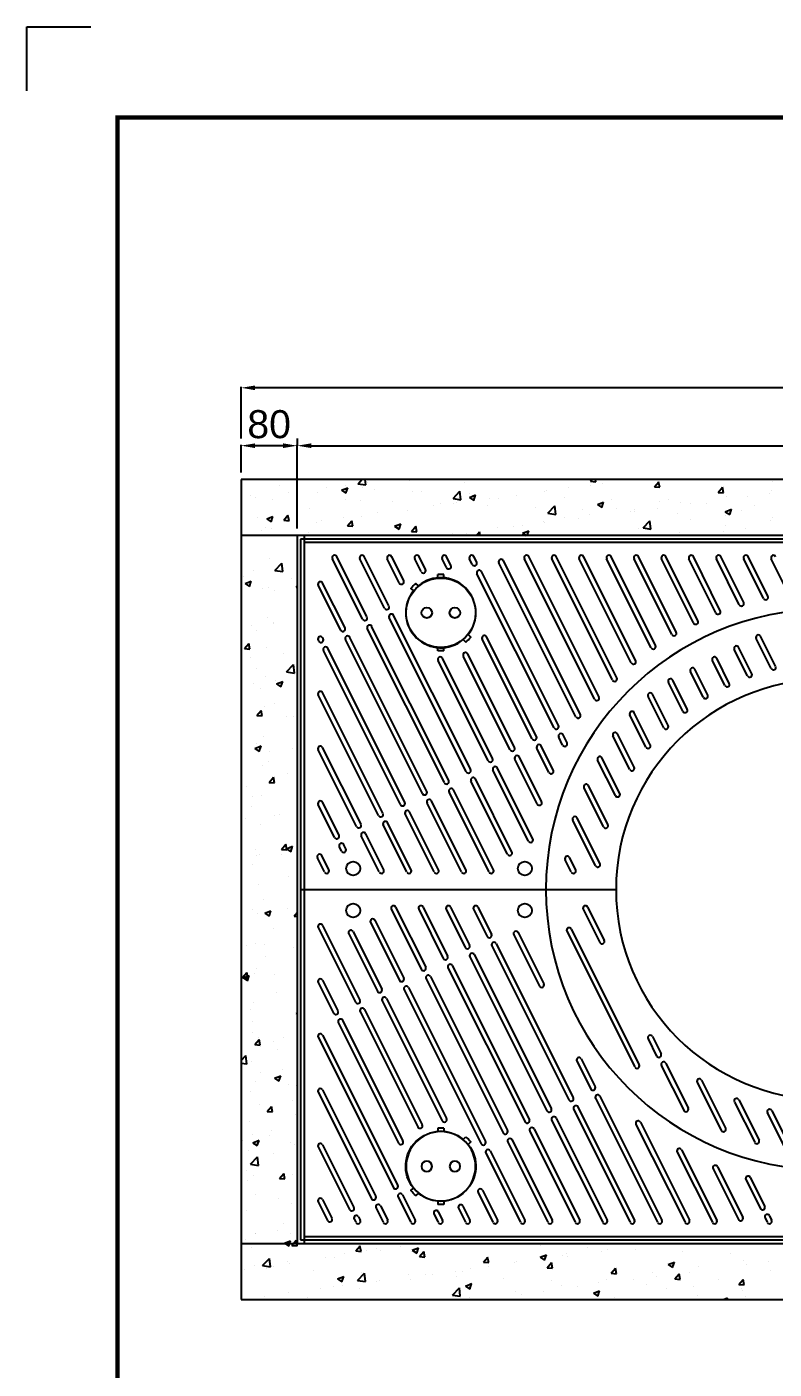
# Model space of a CAD drawing. Header units: millimetres. Extents: x 12459 to 17892, y -30913 to -27071.
# Drawn here: x 12459 to 13525, y -28987 to -27071 of the extents above; entities that cross this region are included whole.
import ezdxf

# ---------------------------------------------------------------- set-up
doc = ezdxf.new("R2010")
doc.units = ezdxf.units.MM
for name, color, linetype in [('LAYOUT', 7, 'Continuous'), ('받침틀', 251, 'Continuous'), ('압연강', 40, 'Continuous')]:
    doc.layers.add(name, color=color, linetype=linetype)
doc.styles.get("Standard").update_dxf_attribs({"font": 'arial.ttf'})
doc.dimstyles.new('ISO-25', dxfattribs={"dimtxt": 40, "dimasz": 20, "dimexe": 1.25, "dimexo": 10, "dimgap": 10, "dimtad": 1, "dimdec": 0, "dimtxsty": 'Standard', "dimcen": 2.5, "dimclrd": 3, "dimclre": 3, "dimclrt": 3, "dimadec": 0, "dimazin": 0, "dimtfac": 1, "dimtdec": 0, "dimtmove": 0, "dimatfit": 3, "dimfxl": 0, "dimarcsym": 0})

# ---------------------------------------------------------------- blocks, each defined once
blk = doc.blocks.new('*D6')
at = {"color": 3, "lineweight": -2, "transparency": 16777216}
for p, q in [((4405.9, -30282.3), (4405.9, -30242.7)), ((4465.9, -30243.9), (4425.9, -30243.9)), ((4485.9, -30362.3), (4485.9, -30242.7))]:
    blk.add_line(p, q, dxfattribs=at)
at = {"color": 3, "transparency": 16777216}
for points in [[(4425.9, -30240.6), (4425.9, -30247.3), (4405.9, -30243.9)], [(4465.9, -30240.6), (4465.9, -30247.3), (4485.9, -30243.9)]]:
    blk.add_solid(points, dxfattribs=at)
at = {"layer": 'Defpoints', "color": 0, "transparency": 16777216}
for p in [(4405.9, -30243.9), (4405.9, -30292.3), (4485.9, -30372.3)]:
    blk.add_point(p, dxfattribs=at)
at = {"color": 3, "transparency": 16777216, "insert": (4445.9, -30213.5), "char_height": 40, "attachment_point": 5}
blk.add_mtext('80', dxfattribs=at)
blk = doc.blocks.new('*D7')
at = {"color": 3, "lineweight": -2, "transparency": 16777216}
for p, q in [((4485.9, -30233.9), (4485.9, -30242.7)), ((4505.9, -30243.9), (5975.9, -30243.9)), ((5995.9, -30362.3), (5995.9, -30242.7))]:
    blk.add_line(p, q, dxfattribs=at)
at = {"color": 3, "transparency": 16777216}
for points in [[(4505.9, -30240.6), (4505.9, -30247.3), (4485.9, -30243.9)], [(5975.9, -30240.6), (5975.9, -30247.3), (5995.9, -30243.9)]]:
    blk.add_solid(points, dxfattribs=at)
at = {"layer": 'Defpoints', "color": 0, "transparency": 16777216}
for p in [(4485.9, -30243.9), (5995.9, -30243.9), (5995.9, -30372.3)]:
    blk.add_point(p, dxfattribs=at)
at = {"color": 3, "transparency": 16777216, "insert": (5240.9, -30213.5), "char_height": 40, "attachment_point": 5}
blk.add_mtext('1510', dxfattribs=at)
blk = doc.blocks.new('*D3')
at = {"color": 3, "lineweight": -2, "transparency": 16777216}
for p, q in [((4405.9, -30233.9), (4405.9, -30160.1)), ((6055.9, -30161.3), (4425.9, -30161.3)), ((6075.9, -30233.9), (6075.9, -30160.1))]:
    blk.add_line(p, q, dxfattribs=at)
at = {"color": 3, "transparency": 16777216}
for points in [[(4425.9, -30158), (4425.9, -30164.7), (4405.9, -30161.3)], [(6055.9, -30158), (6055.9, -30164.7), (6075.9, -30161.3)]]:
    blk.add_solid(points, dxfattribs=at)
at = {"layer": 'Defpoints', "color": 0, "transparency": 16777216}
for p in [(4405.9, -30161.3), (4405.9, -30243.9), (6075.9, -30243.9)]:
    blk.add_point(p, dxfattribs=at)
at = {"color": 3, "transparency": 16777216, "insert": (5240.9, -30130.9), "char_height": 40, "attachment_point": 5}
blk.add_mtext('1670', dxfattribs=at)
blk = doc.blocks.new('A$C6562381F')
for p, q in [((4.5, 54.5), (-4.5, 54.5)), ((-4.5, 49.3), (-4.5, 54.5)), ((4.5, 49.3), (4.5, 54.5)), ((-4.5, -54.5), (-4.5, -49.3)), ((4.5, -54.5), (-4.5, -54.5)), ((4.5, -54.5), (4.5, -49.3))]:
    blk.add_line(p, q)
for centre, radius in [((0, 0), 49.5), ((-20, 0), 7.5), ((20, 0), 7.5)]:
    blk.add_circle(centre, radius)
blk = doc.blocks.new('AG1510')
for p, q in [((18375.3, -29500.4), (16875.3, -29500.4)), ((16875.3, -29500.4), (16875.3, -30000.4)), ((16875.3, -30000.4), (16875.3, -30500.4)), ((16875.3, -30000.4), (17325.3, -30000.4)), ((16875.3, -30500.4), (18375.3, -30500.4))]:
    blk.add_line(p, q)
for points in [[(17110.9, -29647.3, 0.045549), (17117.9, -29640.2), (17114.3, -29636.7, 0.904534), (17043.2, -29567), (17039.7, -29563.5, 0.045549), (17032.7, -29570.7), (17036.2, -29574.2, 0.904534), (17107.3, -29643.8)], [(17110.9, -30353.5, -0.045549), (17117.9, -30360.7), (17114.3, -30364.2, -0.904534), (17043.2, -30433.8), (17039.7, -30437.3, -0.045549), (17032.7, -30430.2), (17036.2, -30426.7, -0.904534), (17107.3, -30357)]]:
    blk.add_lwpolyline(points, format="xyb", close=True)
for centre in [(16950.3, -29970.4), (17195.3, -29970.4), (16950.3, -30030.4), (17195.3, -30030.4)]:
    blk.add_circle(centre, 10)
for radius, start, end in [(400, 0, 180), (300, 0, 180), (400, 180, 0), (300, 180, 0)]:
    blk.add_arc((17625.3, -30000.4), radius, start, end)
at = {"layer": '압연강'}
for p, q in [((16963.7, -29614.6), (16920.6, -29528.6)), ((16969.9, -29611.5), (16926.9, -29525.4)), ((16995, -29599), (16959.8, -29528.6)), ((17001.2, -29595.8), (16966, -29525.4)), ((17016, -29562.8), (16998.9, -29528.6)), ((17022.3, -29559.7), (17005.2, -29525.4)), ((17047.2, -29546.8), (17038, -29528.6)), ((17053.4, -29543.7), (17044.3, -29525.4)), ((17083.3, -29540.9), (17077.2, -29528.6)), ((17089.6, -29537.8), (17083.4, -29525.4)), ((17120.2, -29536.4), (17116.3, -29528.6)), ((17126.5, -29533.2), (17122.6, -29525.4)), ((17268.1, -29754), (17158.2, -29534.1)), ((17274.4, -29750.9), (17164.5, -29531)), ((17294.7, -29728.9), (17194.6, -29528.6)), ((17301, -29725.8), (17200.8, -29525.4)), ((17320.1, -29701.4), (17233.7, -29528.6)), ((17326.4, -29698.3), (17239.9, -29525.4)), ((17347, -29677), (17272.8, -29528.6)), ((17353.3, -29673.9), (17279.1, -29525.4)), ((17375.3, -29655.4), (17311.9, -29528.6)), ((17381.6, -29652.2), (17318.2, -29525.4)), ((17405, -29636.4), (17351.1, -29528.6)), ((17411.3, -29633.3), (17357.3, -29525.4)), ((17435.9, -29620), (17390.2, -29528.6)), ((17442.2, -29616.8), (17396.5, -29525.4)), ((17467.9, -29605.7), (17429.3, -29528.6)), ((17474.1, -29602.5), (17435.6, -29525.4)), ((17501.2, -29594), (17468.5, -29528.6)), ((17507.4, -29590.8), (17474.7, -29525.4)), ((17535.8, -29585), (17507.6, -29528.6)), ((17542.1, -29581.8), (17513.9, -29525.4)), ((17571.9, -29578.8), (17546.7, -29528.6)), ((17236.8, -29769.7), (17126.9, -29549.8)), ((17243.1, -29766.5), (17133.2, -29546.7)), ((16932.4, -29630.3), (16900.3, -29566.1)), ((16938.6, -29627.2), (16906.5, -29563)), ((17111.6, -29832.3), (17001.7, -29612.4)), ((17117.9, -29829.1), (17007.9, -29609.3)), ((17080.3, -29847.9), (16970.4, -29628)), ((17086.6, -29844.8), (16976.6, -29624.9)), ((16901.1, -29645.9), (16900.3, -29644.4)), ((16907.3, -29642.8), (16906.5, -29641.3)), ((17049, -29863.6), (16939.1, -29643.7)), ((17055.3, -29860.4), (16945.3, -29640.6)), ((17205.5, -29785.3), (17134.4, -29643)), ((17211.8, -29782.2), (17140.6, -29639.8)), ((17546.7, -29685.1), (17525.3, -29642.2)), ((17553, -29681.9), (17531.6, -29639.1)), ((17017.7, -29879.2), (16907.8, -29659.4)), ((17024, -29876.1), (16914, -29656.2)), ((17142.9, -29816.6), (17071.4, -29673.5)), ((17149.2, -29813.5), (17077.6, -29670.4)), ((17174.2, -29801), (17107.3, -29667.2)), ((17180.5, -29797.8), (17113.6, -29664)), ((17480.6, -29709.4), (17462.7, -29673.5)), ((17486.9, -29706.3), (17468.9, -29670.4)), ((17512.8, -29695.5), (17494, -29657.9)), ((17519.1, -29692.4), (17500.2, -29654.7)), ((17449.8, -29726.1), (17431.4, -29689.2)), ((17456.1, -29722.9), (17437.6, -29686)), ((17420.7, -29746.1), (17400.1, -29704.8)), ((17427, -29743), (17406.3, -29701.7)), ((16986.4, -29894.9), (16900.3, -29722.6)), ((16992.7, -29891.7), (16906.5, -29719.5)), ((17393.4, -29769.7), (17371, -29724.9)), ((17399.6, -29766.5), (17377.2, -29721.7)), ((17374.2, -29794), (17351.3, -29748.1)), ((17368, -29797.2), (17345, -29751.3)), ((17249.1, -29794.3), (17243.5, -29783.1)), ((17255.4, -29791.1), (17249.8, -29779.9)), ((17344.8, -29829.1), (17320.9, -29781.3)), ((17351.1, -29826), (17327.2, -29778.2)), ((16955.1, -29910.5), (16900.3, -29800.9)), ((16961.4, -29907.4), (16906.5, -29797.8)), ((17229.6, -29833.4), (17212.2, -29798.7)), ((17235.8, -29830.3), (17218.5, -29795.6)), ((17206.5, -29928.1), (17155.9, -29826.9)), ((17212.9, -29878.3), (17180.9, -29814.4)), ((17219.2, -29875.2), (17187.2, -29811.3)), ((17324.4, -29866.4), (17299, -29815.7)), ((17330.6, -29863.3), (17305.2, -29812.5)), ((17170.5, -29950), (17118.3, -29845.7)), ((17176.7, -29946.9), (17124.6, -29842.6)), ((17200.2, -29931.2), (17149.6, -29830)), ((17144.1, -29975.4), (17087, -29861.3)), ((17150.3, -29972.3), (17093.3, -29858.2)), ((17307.5, -29911), (17279.6, -29855.1)), ((17313.8, -29907.8), (17285.8, -29852)), ((16923.8, -29926.2), (16900.3, -29879.2)), ((16930, -29923.1), (16906.5, -29876)), ((17104.9, -29975.4), (17055.7, -29877)), ((17111.2, -29972.3), (17062, -29873.9)), ((17065.8, -29975.4), (17024.4, -29892.6)), ((17072.1, -29972.3), (17030.7, -29889.5)), ((17296.1, -29966.5), (17263.6, -29901.4)), ((17302.4, -29963.4), (17269.8, -29898.3)), ((16993.8, -29972.3), (16968.1, -29920.8)), ((17026.7, -29975.4), (16993.1, -29908.3)), ((17032.9, -29972.3), (16999.4, -29905.2)), ((16933.5, -29945.6), (16930.5, -29939.6)), ((16939.7, -29942.4), (16936.8, -29936.5)), ((16987.5, -29975.4), (16961.8, -29923.9)), ((16909.3, -29975.4), (16899.2, -29955.3)), ((16915.5, -29972.3), (16905.5, -29952.1)), ((17261.5, -29975.4), (17252.7, -29957.9)), ((17267.7, -29972.3), (17259, -29954.8)), ((17004.6, -30028.6), (17047.5, -30114.4)), ((17010.8, -30025.4), (17053.7, -30111.2)), ((17043.7, -30028.6), (17078.8, -30098.7)), ((17050, -30025.4), (17085, -30095.6)), ((17082.8, -30028.6), (17110.1, -30083)), ((17089.1, -30025.4), (17116.3, -30079.9)), ((17122, -30028.6), (17141.4, -30067.4)), ((17128.2, -30025.4), (17147.6, -30064.3)), ((17278.5, -30028.6), (17302.2, -30076)), ((17284.7, -30025.4), (17308.5, -30072.9)), ((16900.3, -30054.8), (16953.5, -30161.3)), ((16906.5, -30051.7), (16959.8, -30158.2)), ((16974.9, -30047.6), (17016.1, -30130)), ((16981.2, -30044.4), (17022.4, -30126.9)), ((17261.3, -30056.8), (17358.2, -30250.6)), ((16943.8, -30063.6), (16984.8, -30145.7)), ((16950.1, -30060.4), (16991.1, -30142.5)), ((17179.4, -30065.2), (17215.9, -30138.2)), ((17185.6, -30062), (17222.2, -30135.1)), ((17255, -30059.9), (17351.9, -30253.7)), ((17123, -30093.3), (17233, -30313.2)), ((17148.1, -30080.8), (17258, -30300.7)), ((17154.3, -30077.7), (17264.3, -30297.6)), ((17085.5, -30112.1), (17195.4, -30332)), ((17091.7, -30109), (17201.7, -30328.9)), ((17116.8, -30096.5), (17226.7, -30316.3)), ((16900.3, -30133.1), (16922.2, -30177)), ((16906.5, -30129.9), (16928.5, -30173.8)), ((17054.2, -30127.8), (17164.1, -30347.6)), ((17060.4, -30124.6), (17170.4, -30344.5)), ((17022.9, -30143.4), (17132.8, -30363.3)), ((17029.1, -30140.3), (17139.1, -30360.2)), ((16966.5, -30171.6), (17048.8, -30336.2)), ((16991.6, -30159.1), (17077.2, -30330.5)), ((16997.8, -30155.9), (17083.5, -30327.3)), ((16928.9, -30190.4), (17015, -30362.5)), ((16935.2, -30187.2), (17021.2, -30359.3)), ((16960.2, -30174.7), (17042.5, -30339.3)), ((16906.5, -30208.2), (17013.8, -30422.8)), ((16900.3, -30211.3), (17007.6, -30425.9)), ((17371, -30213.6), (17383.2, -30238.1)), ((17377.2, -30210.4), (17389.5, -30234.9)), ((17269.4, -30245.2), (17289.3, -30285)), ((17275.7, -30242.1), (17295.6, -30281.9)), ((17396.2, -30248.4), (17428.2, -30312.4)), ((17389.9, -30251.5), (17422, -30315.5)), ((16906.5, -30286.5), (16982.5, -30438.4)), ((17441.1, -30275.5), (17475.4, -30344.2)), ((17447.4, -30272.4), (17481.7, -30341.1)), ((16900.3, -30289.6), (16976.3, -30441.6)), ((17296, -30298.4), (17384.5, -30475.4)), ((17302.3, -30295.3), (17390.8, -30472.3)), ((17494.3, -30303.7), (17523.1, -30361.2)), ((17500.6, -30300.6), (17529.3, -30358.1)), ((17264.7, -30314.1), (17345.4, -30475.4)), ((17271, -30311), (17351.6, -30472.3)), ((17541.1, -30319.1), (17567, -30370.9)), ((17547.4, -30316), (17573.3, -30367.8)), ((17208.4, -30342.3), (17273.4, -30472.3)), ((17233.4, -30329.8), (17306.3, -30475.4)), ((17239.7, -30326.6), (17312.5, -30472.3)), ((17353.7, -30335.6), (17423.7, -30475.4)), ((17360, -30332.5), (17429.9, -30472.3)), ((17170.8, -30361.1), (17228, -30475.4)), ((17177.1, -30357.9), (17234.3, -30472.3)), ((17202.1, -30345.4), (17267.1, -30475.4)), ((16900.3, -30367.8), (16945, -30457.2)), ((16906.5, -30364.7), (16951.2, -30454.1)), ((17139.5, -30376.7), (17188.9, -30475.4)), ((17145.8, -30373.6), (17195.1, -30472.3)), ((17412.6, -30375.1), (17462.8, -30475.4)), ((17418.9, -30371.9), (17469, -30472.3)), ((17463.8, -30399.2), (17499.9, -30471.4)), ((17470.1, -30396.1), (17506.1, -30468.2)), ((17510.6, -30414.5), (17531.2, -30455.7)), ((17516.8, -30411.4), (17537.4, -30452.6)), ((17014.3, -30439.3), (17032.3, -30475.4)), ((17020.5, -30436.2), (17038.6, -30472.3)), ((17128.4, -30432.8), (17149.7, -30475.4)), ((17134.7, -30429.7), (17156, -30472.3)), ((16900.3, -30446.1), (16913.7, -30472.9)), ((16906.5, -30443), (16919.9, -30469.7)), ((16983, -30455), (16993.2, -30475.4)), ((16989.2, -30451.8), (16999.5, -30472.3)), ((17100.6, -30455.4), (17110.6, -30475.4)), ((17106.8, -30452.3), (17116.9, -30472.3)), ((16951.7, -30470.6), (16954.1, -30475.4)), ((16957.9, -30467.5), (16960.3, -30472.3)), ((17065.5, -30463.5), (17071.5, -30475.4)), ((17071.7, -30460.3), (17077.7, -30472.3)), ((17537.9, -30469.1), (17541, -30475.4)), ((17544.2, -30466), (17547.3, -30472.3))]:
    blk.add_line(p, q, dxfattribs=at)
for centre, start, end in [((16923.8, -29527), 26.5651, 206.5651), ((16962.9, -29527), 26.5651, 206.5651), ((17002, -29527), 26.5651, 206.5651), ((17041.2, -29527), 26.5651, 206.5651), ((17080.3, -29527), 26.5651, 206.5651), ((17086.5, -29539.4), 206.5651, 26.5651), ((17119.4, -29527), 26.5651, 206.5651), ((17123.3, -29534.8), 206.5651, 26.5651), ((17161.3, -29532.6), 26.5651, 206.5651), ((17197.7, -29527), 26.5651, 206.5651), ((17236.8, -29527), 26.5651, 206.5651), ((17275.9, -29527), 26.5651, 206.5651), ((17315.1, -29527), 26.5651, 206.5651), ((17354.2, -29527), 26.5651, 206.5651), ((17393.3, -29527), 26.5651, 206.5651), ((17432.5, -29527), 26.5651, 206.5651), ((17471.6, -29527), 26.5651, 206.5651), ((17510.7, -29527), 26.5651, 206.5651), ((17549.9, -29527), 26.5651, 206.5651), ((17050.3, -29545.3), 206.5651, 26.5651), ((17130, -29548.2), 26.5651, 206.5651), ((16903.4, -29564.6), 26.5651, 206.5651), ((17019.2, -29561.3), 206.5651, 26.5651), ((16998.1, -29597.4), 206.5651, 26.5651), ((17504.3, -29592.4), 206.5651, 26.5651), ((17538.9, -29583.4), 206.5651, 26.5651), ((16966.8, -29613.1), 206.5651, 26.5651), ((17004.8, -29610.8), 26.5651, 206.5651), ((17471, -29604.1), 206.5651, 26.5651), ((16935.5, -29628.7), 206.5651, 26.5651), ((16973.5, -29626.5), 26.5651, 206.5651), ((17408.1, -29634.8), 206.5651, 26.5651), ((17439, -29618.4), 206.5651, 26.5651), ((16903.4, -29642.8), 26.5651, 206.5651), ((16904.2, -29644.4), 206.5651, 26.5651), ((16910.9, -29657.8), 26.5651, 206.5651), ((16942.2, -29642.1), 26.5651, 206.5651), ((17137.5, -29641.4), 26.5651, 206.5651), ((17378.5, -29653.8), 206.5651, 26.5651), ((17497.1, -29656.3), 26.5651, 206.5651), ((17528.4, -29640.6), 26.5651, 206.5651), ((17074.5, -29672), 26.5651, 206.5651), ((17110.5, -29665.6), 26.5651, 206.5651), ((17465.8, -29671.9), 26.5651, 206.5651), ((17350.2, -29675.4), 206.5651, 26.5651), ((17434.5, -29687.6), 26.5651, 206.5651), ((17515.9, -29694), 206.5651, 26.5651), ((17549.9, -29683.5), 206.5651, 26.5651), ((17323.2, -29699.9), 206.5651, 26.5651), ((17403.2, -29703.2), 26.5651, 206.5651), ((17483.8, -29707.8), 206.5651, 26.5651), ((16903.4, -29721.1), 26.5651, 206.5651), ((17297.8, -29727.3), 206.5651, 26.5651), ((17374.1, -29723.3), 26.5651, 206.5651), ((17453, -29724.5), 206.5651, 26.5651), ((17348.2, -29749.7), 26.5651, 206.5651), ((17423.8, -29744.5), 206.5651, 26.5651), ((17240, -29768.1), 206.5651, 26.5651), ((17271.3, -29752.4), 206.5651, 26.5651), ((17396.5, -29768.1), 206.5651, 26.5651), ((17208.7, -29783.7), 206.5651, 26.5651), ((17246.7, -29781.5), 26.5651, 206.5651), ((17324.1, -29779.8), 26.5651, 206.5651), ((16903.4, -29799.3), 26.5651, 206.5651), ((17177.4, -29799.4), 206.5651, 26.5651), ((17215.4, -29797.2), 26.5651, 206.5651), ((17252.3, -29792.7), 206.5651, 26.5651), ((17371.1, -29795.6), 206.5651, 26.5651), ((17146.1, -29815.1), 206.5651, 26.5651), ((17152.8, -29828.5), 26.5651, 206.5651), ((17184.1, -29812.8), 26.5651, 206.5651), ((17302.1, -29814.1), 26.5651, 206.5651), ((17348, -29827.5), 206.5651, 26.5651), ((17083.4, -29846.4), 206.5651, 26.5651), ((17114.7, -29830.7), 206.5651, 26.5651), ((17121.5, -29844.1), 26.5651, 206.5651), ((17232.7, -29831.8), 206.5651, 26.5651), ((17052.1, -29862), 206.5651, 26.5651), ((17090.2, -29859.8), 26.5651, 206.5651), ((17282.7, -29853.6), 26.5651, 206.5651), ((17327.5, -29864.9), 206.5651, 26.5651), ((16903.4, -29877.6), 26.5651, 206.5651), ((17020.8, -29877.7), 206.5651, 26.5651), ((17058.8, -29875.4), 26.5651, 206.5651), ((17216, -29876.7), 206.5651, 26.5651), ((16989.5, -29893.3), 206.5651, 26.5651), ((16996.2, -29906.7), 26.5651, 206.5651), ((17027.5, -29891.1), 26.5651, 206.5651), ((17266.7, -29899.9), 26.5651, 206.5651), ((16958.2, -29909), 206.5651, 26.5651), ((16964.9, -29922.4), 26.5651, 206.5651), ((17310.6, -29909.4), 206.5651, 26.5651), ((16926.9, -29924.6), 206.5651, 26.5651), ((16933.6, -29938), 26.5651, 206.5651), ((17203.4, -29929.7), 206.5651, 26.5651), ((16902.3, -29953.7), 26.5651, 206.5651), ((16936.6, -29944), 206.5651, 26.5651), ((17173.6, -29948.4), 206.5651, 26.5651), ((17255.8, -29956.3), 26.5651, 206.5651), ((16912.4, -29973.9), 206.5651, 26.5651), ((16990.7, -29973.9), 206.5651, 26.5651), ((17029.8, -29973.9), 206.5651, 26.5651), ((17068.9, -29973.9), 206.5651, 26.5651), ((17108.1, -29973.9), 206.5651, 26.5651), ((17147.2, -29973.9), 206.5651, 26.5651), ((17264.6, -29973.9), 206.5651, 26.5651), ((17299.3, -29965), 206.5651, 26.5651), ((17007.7, -30027), 26.5651, 206.5651), ((17046.8, -30027), 26.5651, 206.5651), ((17086, -30027), 26.5651, 206.5651), ((17125.1, -30027), 26.5651, 206.5651), ((17281.6, -30027), 26.5651, 206.5651), ((16903.4, -30053.2), 26.5651, 206.5651), ((16978.1, -30046), 26.5651, 206.5651), ((17258.2, -30058.4), 26.5651, 206.5651), ((16946.9, -30062), 26.5651, 206.5651), ((17144.5, -30065.8), 206.5651, 26.5651), ((17151.2, -30079.2), 26.5651, 206.5651), ((17182.5, -30063.6), 26.5651, 206.5651), ((17305.3, -30074.4), 206.5651, 26.5651), ((17113.2, -30081.5), 206.5651, 26.5651), ((17119.9, -30094.9), 26.5651, 206.5651), ((17050.6, -30112.8), 206.5651, 26.5651), ((17081.9, -30097.1), 206.5651, 26.5651), ((17088.6, -30110.6), 26.5651, 206.5651), ((16903.4, -30131.5), 26.5651, 206.5651), ((17019.3, -30128.4), 206.5651, 26.5651), ((17057.3, -30126.2), 26.5651, 206.5651), ((16988, -30144.1), 206.5651, 26.5651), ((17026, -30141.9), 26.5651, 206.5651), ((17219.1, -30136.7), 206.5651, 26.5651), ((16956.7, -30159.7), 206.5651, 26.5651), ((16963.4, -30173.2), 26.5651, 206.5651), ((16994.7, -30157.5), 26.5651, 206.5651), ((16925.4, -30175.4), 206.5651, 26.5651), ((16932.1, -30188.8), 26.5651, 206.5651), ((16903.4, -30209.8), 26.5651, 206.5651), ((17374.1, -30212), 26.5651, 206.5651), ((17272.5, -30243.7), 26.5651, 206.5651), ((17386.4, -30236.5), 206.5651, 26.5651), ((17393.1, -30249.9), 26.5651, 206.5651), ((17355.1, -30252.2), 206.5651, 26.5651), ((16903.4, -30288), 26.5651, 206.5651), ((17292.4, -30283.5), 206.5651, 26.5651), ((17444.2, -30274), 26.5651, 206.5651), ((17261.1, -30299.1), 206.5651, 26.5651), ((17299.2, -30296.9), 26.5651, 206.5651), ((17497.4, -30302.1), 26.5651, 206.5651), ((17229.8, -30314.8), 206.5651, 26.5651), ((17236.5, -30328.2), 26.5651, 206.5651), ((17267.9, -30312.5), 26.5651, 206.5651), ((17425.1, -30314), 206.5651, 26.5651), ((17544.3, -30317.5), 26.5651, 206.5651), ((17045.7, -30337.7), 206.5651, 26.5651), ((17080.4, -30328.9), 206.5651, 26.5651), ((17198.5, -30330.4), 206.5651, 26.5651), ((17205.2, -30343.8), 26.5651, 206.5651), ((17356.9, -30334), 26.5651, 206.5651), ((17478.6, -30342.6), 206.5651, 26.5651), ((16903.4, -30366.3), 26.5651, 206.5651), ((17018.1, -30360.9), 206.5651, 26.5651), ((17135.9, -30361.7), 206.5651, 26.5651), ((17167.2, -30346.1), 206.5651, 26.5651), ((17173.9, -30359.5), 26.5651, 206.5651), ((17526.2, -30359.7), 206.5651, 26.5651), ((17142.6, -30375.1), 26.5651, 206.5651), ((17415.7, -30373.5), 26.5651, 206.5651), ((17466.9, -30397.6), 26.5651, 206.5651), ((17513.7, -30412.9), 26.5651, 206.5651), ((16979.4, -30440), 206.5651, 26.5651), ((17010.7, -30424.3), 206.5651, 26.5651), ((17017.4, -30437.8), 26.5651, 206.5651), ((17131.6, -30431.3), 26.5651, 206.5651), ((16903.4, -30444.5), 26.5651, 206.5651), ((16948.1, -30455.6), 206.5651, 26.5651), ((16986.1, -30453.4), 26.5651, 206.5651), ((17068.6, -30461.9), 26.5651, 206.5651), ((17103.7, -30453.8), 26.5651, 206.5651), ((17534.3, -30454.2), 206.5651, 26.5651), ((16916.8, -30471.3), 206.5651, 26.5651), ((16954.8, -30469.1), 26.5651, 206.5651), ((16957.2, -30473.9), 206.5651, 26.5651), ((16996.3, -30473.9), 206.5651, 26.5651), ((17035.5, -30473.9), 206.5651, 26.5651), ((17074.6, -30473.9), 206.5651, 26.5651), ((17113.7, -30473.9), 206.5651, 26.5651), ((17152.9, -30473.9), 206.5651, 26.5651), ((17192, -30473.9), 206.5651, 26.5651), ((17231.1, -30473.9), 206.5651, 26.5651), ((17270.3, -30473.9), 206.5651, 26.5651), ((17309.4, -30473.9), 206.5651, 26.5651), ((17348.5, -30473.9), 206.5651, 26.5651), ((17387.6, -30473.9), 206.5651, 26.5651), ((17426.8, -30473.9), 206.5651, 26.5651), ((17465.9, -30473.9), 206.5651, 26.5651), ((17503, -30469.8), 206.5651, 26.5651), ((17541, -30467.6), 26.5651, 206.5651), ((17544.2, -30473.9), 206.5651, 26.5651)]:
    blk.add_arc(centre, 3.5, start, end, dxfattribs=at)
blk = doc.blocks.new('A$C53C54652')
at = {"linetype": 'Continuous'}
for p, q in [((-800.5, 673.9), (-800.5, 673.9)), ((-732.7, 671), (-732.7, 671)), ((-706.2, 674.3), (-706.2, 674.3)), ((-687.8, 676.4), (-676.5, 674.6)), ((-687.7, 676.4), (-682.1, 682.3)), ((-680.9, 671.6), (-680.9, 671.6)), ((-676.5, 674.6), (-677.4, 682.3)), ((-674.4, 678.5), (-674.4, 678.5)), ((-614.9, 681.1), (-614.9, 681.1)), ((-535.5, 678.5), (-535.5, 678.5)), ((-387.6, 670.6), (-387.6, 670.6)), ((-356, 674.3), (-356, 674.3)), ((-355.9, 679.9), (-354, 682.3)), ((-355.9, 679.9), (-348.3, 679.3)), ((-348.4, 679.2), (-348.9, 682.3)), ((-339.5, 676.9), (-339.5, 676.9)), ((-264.8, 672), (-258.7, 679.2)), ((-264.8, 672), (-257.3, 671.3)), ((-257.3, 671.3), (-258.8, 679.2)), ((-173.8, 664), (-167.6, 671.3)), ((-166.2, 663.3), (-167.7, 671.3)), ((-96.3, 679), (-96.3, 679)), ((-841.5, 659.7), (-841.5, 659.7)), ((-834.5, 657.4), (-834.5, 657.4)), ((-810.3, 654.5), (-810.3, 654.5)), ((-786.4, 663.8), (-786.4, 663.8)), ((-773.7, 656.8), (-773.7, 656.8)), ((-745.1, 663.4), (-745.1, 663.4)), ((-711.3, 667.1), (-702.4, 670.5)), ((-711.3, 667), (-705, 662.8)), ((-705.9, 654), (-705.9, 654)), ((-705, 662.8), (-702.4, 670.5)), ((-683.6, 653.1), (-683.6, 653.1)), ((-664.9, 668.2), (-664.9, 668.2)), ((-609.5, 665.8), (-609.5, 665.8)), ((-597.1, 665.3), (-597.1, 665.3)), ((-552.2, 655.3), (-542.3, 665.6)), ((-552.2, 655.4), (-540.9, 653.6)), ((-540.9, 653.6), (-542.3, 665.6)), ((-529.3, 662.4), (-529.3, 662.4)), ((-528.8, 656.9), (-519.9, 660.3)), ((-528.8, 656.9), (-522.4, 652.6)), ((-522.4, 652.6), (-519.9, 660.3)), ((-499.6, 655.8), (-499.6, 655.8)), ((-487.1, 655.9), (-487.1, 655.9)), ((-461.5, 659.6), (-461.5, 659.6)), ((-421.2, 665.4), (-421.2, 665.4)), ((-419.4, 666.4), (-419.4, 666.4)), ((-393.7, 656.7), (-393.7, 656.7)), ((-325.9, 653.8), (-325.9, 653.8)), ((-244.5, 653.6), (-244.5, 653.6)), ((-173.8, 664), (-166.2, 663.3)), ((-170.4, 666.3), (-170.4, 666.3)), ((-162.2, 658.7), (-162.2, 658.7)), ((-132.6, 658.5), (-132.6, 658.5)), ((-100.8, 662.6), (-100.8, 662.6)), ((-98, 666.8), (-98, 666.8)), ((-757.7, 640.4), (-757.7, 640.4)), ((-659.7, 634.8), (-659.7, 634.8)), ((-638.1, 651.1), (-638.1, 651.1)), ((-616.5, 638.8), (-616.5, 638.8)), ((-579.5, 645.3), (-579.5, 645.3)), ((-570.3, 648.2), (-570.3, 648.2)), ((-551.3, 647.7), (-551.3, 647.7)), ((-547.7, 649.5), (-547.7, 649.5)), ((-502.5, 645.4), (-502.5, 645.4)), ((-434.7, 642.5), (-434.7, 642.5)), ((-416.7, 634.3), (-406.8, 644.6)), ((-416.7, 634.3), (-405.4, 632.6)), ((-405.4, 632.6), (-406.8, 644.6)), ((-366.9, 639.6), (-366.9, 639.6)), ((-346.2, 646.7), (-337.4, 650.1)), ((-346.2, 646.7), (-339.9, 642.4)), ((-339.9, 642.4), (-337.4, 650.1)), ((-318.5, 640.9), (-318.5, 640.9)), ((-299.1, 636.8), (-299.1, 636.8)), ((-293.4, 640.2), (-293.4, 640.2)), ((-292.7, 637.4), (-292.7, 637.4)), ((-260.9, 641.6), (-260.9, 641.6)), ((-258.1, 651), (-258.1, 651)), ((-231.4, 633.9), (-231.4, 633.9)), ((-227.4, 649.7), (-227.4, 649.7)), ((-212.8, 647.9), (-212.8, 647.9)), ((-190.3, 648.1), (-190.3, 648.1)), ((-163.7, 636.5), (-154.8, 640)), ((-163.7, 636.5), (-157.4, 632.3)), ((-157.4, 632.3), (-154.8, 639.9)), ((-140, 638.4), (-140, 638.4)), ((-122.5, 645.2), (-122.5, 645.2)), ((-831.7, 627.7), (-831.7, 627.7)), ((-819.8, 613.7), (-819.8, 613.7)), ((-818, 626.1), (-809.1, 629.5)), ((-818, 626.1), (-811.7, 621.8)), ((-811.7, 621.8), (-809.1, 629.5)), ((-793.8, 624.2), (-787.7, 631.5)), ((-793.8, 624.2), (-786.2, 623.6)), ((-786.2, 623.6), (-787.7, 631.5)), ((-746.6, 621.2), (-746.6, 621.2)), ((-739.6, 624.2), (-739.6, 624.2)), ((-707.8, 628.4), (-707.8, 628.4)), ((-702.7, 616.3), (-696.6, 623.6)), ((-702.7, 616.3), (-695.1, 615.6)), ((-695.1, 615.6), (-696.6, 623.6)), ((-682.5, 629.3), (-682.5, 629.3)), ((-635.5, 615.9), (-626.6, 619.3)), ((-635.5, 615.9), (-629.2, 611.6)), ((-629.2, 611.6), (-626.6, 619.3)), ((-611.6, 608.3), (-605.5, 615.6)), ((-604, 607.6), (-605.5, 615.6)), ((-488.7, 613.6), (-488.7, 613.6)), ((-466.6, 615.4), (-466.6, 615.4)), ((-452.8, 616.3), (-452.8, 616.3)), ((-422.7, 623.1), (-422.7, 623.1)), ((-421, 620.5), (-421, 620.5)), ((-392.6, 628.2), (-392.6, 628.2)), ((-372.9, 626.8), (-372.9, 626.8)), ((-357.5, 632.1), (-357.5, 632.1)), ((-281.1, 613.3), (-271.2, 623.6)), ((-281.1, 613.3), (-269.8, 611.6)), ((-269.8, 611.5), (-271.2, 623.6)), ((-214, 625.7), (-214, 625.7)), ((-163.7, 616.4), (-163.7, 616.4)), ((-163.6, 631), (-163.6, 631)), ((-99.6, 624.5), (-99.6, 624.5)), ((-95.8, 628.2), (-95.8, 628.2)), ((-825.8, 609.3), (-825.8, 609.3)), ((-811.8, 612.2), (-811.8, 612.2)), ((-758, 606.5), (-758, 606.5)), ((-690.2, 603.6), (-690.2, 603.6)), ((-611.6, 608.3), (-604, 607.6)), ((-552.8, 605.5), (-552.8, 605.5)), ((-540.7, 602.7), (-540.7, 602.7)), ((-533, 605.7), (-533, 605.7)), ((-518.9, 602.3), (-514.4, 607.6)), ((-513.4, 602.3), (-514.4, 607.6)), ((-453, 605.7), (-444.1, 609.2)), ((-453, 605.7), (-447.8, 602.3)), ((-446.4, 602.3), (-444.1, 609.2)), ((-288.1, 613), (-288.1, 613)), ((-228.9, 607.4), (-228.9, 607.4)), ((-166, 608.4), (-166, 608.4)), ((-136, 602.3), (-135.7, 602.6)), ((-135.7, 602.3), (-135.7, 602.6)), ((-134.2, 612.6), (-134.2, 612.6)), ((-853.2, 563.6), (-853.2, 563.6)), ((-813.4, 569.9), (-813.4, 569.9)), ((-806.4, 552.6), (-796.6, 563)), ((-795.2, 550.9), (-796.6, 563)), ((-850.5, 544.4), (-850.5, 544.4)), ((-848.9, 534), (-840, 537.4)), ((-842.6, 529.7), (-840, 537.4)), ((-837, 551.9), (-837, 551.9)), ((-806.5, 552.7), (-795.2, 550.9)), ((-782.7, 541.6), (-782.7, 541.6)), ((-848.9, 534), (-842.6, 529.7)), ((-823.7, 527.4), (-823.7, 527.4)), ((-814.9, 527.7), (-814.9, 527.7)), ((-806.5, 524), (-806.5, 524)), ((-806.4, 524.1), (-806.4, 524.1)), ((-776.2, 528.7), (-774.7, 530.5)), ((-776.2, 528.7), (-774.7, 528.6)), ((-816.4, 485.4), (-816.4, 485.4)), ((-839.8, 474), (-839.8, 474)), ((-832.1, 466.8), (-832.1, 466.8)), ((-808, 478.2), (-808, 478.2)), ((-808, 477), (-808, 477)), ((-849.6, 441.2), (-843.5, 448.5)), ((-849.6, 441.2), (-842, 440.5)), ((-842.1, 440.5), (-843.5, 448.4)), ((-818, 443.1), (-818, 443.1)), ((-841.4, 428.1), (-841.4, 428.1)), ((-793.4, 434.4), (-793.4, 434.4)), ((-832.7, 412.1), (-832.7, 412.1)), ((-789.6, 407.9), (-779.7, 418.2)), ((-789.6, 407.9), (-778.3, 406.2)), ((-778.3, 406.2), (-779.7, 418.2)), ((-837.3, 391.1), (-837.3, 391.1)), ((-826.8, 384.3), (-826.8, 384.3)), ((-819.5, 400.8), (-819.5, 400.8)), ((-805.9, 395.1), (-805.9, 395.1)), ((-804, 390.8), (-795.1, 394.2)), ((-804, 390.8), (-797.7, 386.5)), ((-797.7, 386.5), (-795.1, 394.2)), ((-832, 345.6), (-825.9, 352.9)), ((-832, 345.6), (-824.4, 345)), ((-824.5, 345), (-825.9, 352.9)), ((-821.1, 358.5), (-821.1, 358.5)), ((-806.9, 363.2), (-806.9, 363.2)), ((-790.2, 344.7), (-790.2, 344.7)), ((-780, 344.8), (-780, 344.8)), ((-822.6, 316.3), (-822.6, 316.3)), ((-834.9, 298.7), (-826, 302.1)), ((-834.9, 298.7), (-828.6, 294.4)), ((-832.5, 306), (-832.5, 306)), ((-828.6, 294.4), (-826, 302.1)), ((-813.4, 294.7), (-813.4, 294.7)), ((-781.6, 298.9), (-781.6, 298.9)), ((-824.2, 274), (-824.2, 274)), ((-814.9, 279.8), (-814.9, 279.8)), ((-814.4, 250.1), (-808.3, 257.4)), ((-814.4, 250.1), (-806.8, 249.4)), ((-806.8, 249.4), (-808.3, 257.4)), ((-788.1, 262.7), (-788.1, 262.7)), ((-846.8, 244.6), (-846.8, 244.6)), ((-837.7, 230.2), (-837.7, 230.2)), ((-825.7, 231.7), (-825.7, 231.7)), ((-815, 248.8), (-815, 248.8)), ((-840.2, 215.2), (-840.2, 215.2)), ((-848.4, 198.7), (-848.4, 198.7)), ((-807.3, 202.4), (-807.3, 202.4)), ((-800.3, 205), (-800.3, 205)), ((-827.3, 189.4), (-827.3, 189.4)), ((-833.7, 154.9), (-833.7, 154.9)), ((-796.8, 154.6), (-790.6, 161.9)), ((-796.8, 154.6), (-789.2, 153.9)), ((-789.2, 153.9), (-790.7, 161.9)), ((-790, 155.4), (-781.1, 158.9)), ((-790, 155.4), (-783.7, 151.2)), ((-783.7, 151.2), (-781.1, 158.9)), ((-832.9, 145.2), (-832.9, 145.2)), ((-828.8, 147.2), (-828.8, 147.2)), ((-797.1, 147.5), (-797.1, 147.5)), ((-838.1, 133.3), (-838.1, 133.3)), ((-786.9, 115.4), (-786.9, 115.4)), ((-830.3, 104.9), (-830.3, 104.9)), ((-822.4, 82.9), (-822.4, 82.9)), ((-838.1, 69.4), (-838.1, 69.4)), ((-831.9, 62.6), (-831.9, 62.6)), ((-820.9, 63.4), (-812, 66.8)), ((-820.9, 63.3), (-814.6, 59.1)), ((-820.3, 65.3), (-820.3, 65.3)), ((-814.6, 59.1), (-812, 66.8)), ((-788.5, 69.5), (-788.5, 69.5)), ((-779.1, 59), (-774.7, 64.4)), ((-779.1, 59), (-774.7, 58.6)), ((-807.7, 41.5), (-807.7, 41.5)), ((-833.4, 20.3), (-833.4, 20.3)), ((-821.9, 19.4), (-821.9, 19.4)), ((-853.7, 15.2), (-853.7, 15.2)), ((-847.1, 18), (-847.1, 18)), ((-820.3, 1), (-820.3, 1)), ((-779.3, 15.2), (-779.3, 15.2)), ((-833.2, -15.6), (-833.2, -15.6)), ((-852.6, -28.5), (-846.5, -21.2)), ((-852.6, -28.5), (-845, -29.2)), ((-851.8, -28.7), (-842.9, -25.3)), ((-851.8, -28.7), (-845.5, -33)), ((-845.1, -29.2), (-846.5, -21.2)), ((-845.5, -33), (-842.9, -25.3)), ((-835, -22), (-835, -22)), ((-807.3, -24.4), (-807.3, -24.4)), ((-804.6, -49.4), (-804.6, -49.4)), ((-840.7, -74.4), (-840.7, -74.4)), ((-836.5, -64.2), (-836.5, -64.2)), ((-838.5, -91.4), (-838.5, -91.4)), ((-776, -79.9), (-774.7, -79.4)), ((-776, -79.9), (-774.7, -80.8)), ((-838.1, -106.5), (-838.1, -106.5)), ((-829.3, -114.3), (-829.3, -114.3)), ((-793.9, -114), (-793.9, -114)), ((-835, -124), (-828.9, -116.8)), ((-835, -124), (-827.4, -124.7)), ((-827.4, -124.7), (-828.9, -116.8)), ((-808, -119.3), (-808, -119.3)), ((-802.5, -131.3), (-802.5, -131.3)), ((-854.7, -146.8), (-847.9, -139.7)), ((-854.7, -150.5), (-846.5, -151.7)), ((-846.5, -151.8), (-847.9, -139.7)), ((-839.6, -148.8), (-839.6, -148.8)), ((-827.3, -164.1), (-827.3, -164.1)), ((-806.9, -172), (-798, -168.6)), ((-806.9, -172), (-800.6, -176.2)), ((-800.6, -176.2), (-798, -168.6)), ((-795.5, -159.9), (-795.5, -159.9)), ((-854.6, -178.8), (-854.6, -178.8)), ((-841.1, -191.1), (-841.1, -191.1)), ((-833.6, -176.4), (-833.6, -176.4)), ((-786.8, -181.7), (-786.8, -181.7)), ((-775.9, -182.1), (-775.9, -182.1)), ((-828.9, -210), (-828.9, -210)), ((-780.8, -203.6), (-780.8, -203.6)), ((-817.4, -219.6), (-811.2, -212.3)), ((-817.4, -219.6), (-809.8, -220.2)), ((-809.8, -220.2), (-811.3, -212.3)), ((-777.5, -224.4), (-777.5, -224.4)), ((-842.7, -233.3), (-842.7, -233.3)), ((-811.5, -246.6), (-811.5, -246.6)), ((-852.5, -260.8), (-852.5, -260.8)), ((-838.8, -252.2), (-838.8, -252.2)), ((-837.8, -264.1), (-828.9, -260.6)), ((-837.8, -264.1), (-831.5, -268.3)), ((-831.5, -268.3), (-828.9, -260.7)), ((-814.2, -253.7), (-814.2, -253.7)), ((-784.7, -263.7), (-784.7, -263.7)), ((-779, -266.7), (-779, -266.7)), ((-844.2, -275.6), (-844.2, -275.6)), ((-841, -294.7), (-831.1, -284.4)), ((-829.7, -296.5), (-831.1, -284.4)), ((-808.4, -280.1), (-808.4, -280.1)), ((-847.6, -303.8), (-847.6, -303.8)), ((-841, -294.7), (-829.7, -296.5)), ((-845.8, -317.9), (-845.8, -317.9)), ((-836.8, -311.2), (-836.8, -311.2)), ((-799.7, -315.1), (-793.6, -307.8)), ((-799.7, -315.1), (-792.2, -315.8)), ((-792.2, -315.8), (-793.7, -307.8)), ((-780.6, -309), (-780.6, -309)), ((-834, -337.3), (-834, -337.3)), ((-800.8, -343.3), (-800.8, -343.3)), ((-847.3, -360.2), (-847.3, -360.2)), ((-782.1, -351.2), (-782.1, -351.2)), ((-793.7, -378.9), (-793.7, -378.9)), ((-834.7, -393.1), (-834.7, -393.1)), ((-834.2, -393.4), (-834.2, -393.4)), ((-802.4, -389.3), (-802.4, -389.3)), ((-783.7, -393.5), (-783.7, -393.5)), ((-848.9, -402.5), (-848.9, -402.5)), ((-839.2, -413), (-839.2, -413)), ((-792.9, -407.3), (-784, -403.9)), ((-792.9, -407.3), (-792.2, -407.7)), ((-792.2, -407.7), (-786.6, -411.6)), ((-786.6, -411.6), (-785.3, -407.7)), ((-785.3, -407.7), (-784, -403.9)), ((-782.1, -410.6), (-779.7, -407.7)), ((-782.1, -410.6), (-774.5, -411.3)), ((-779.7, -407.7), (-776, -403.3)), ((-775.2, -407.7), (-776, -403.3)), ((-774.6, -411.3), (-775.2, -407.7)), ((-691, -418.6), (-684.9, -411.3)), ((-691, -418.6), (-683.4, -419.3)), ((-683.5, -419.3), (-685, -411.3)), ((-675.7, -418.3), (-675.7, -418.3)), ((-660.7, -415.5), (-660.7, -415.5)), ((-655.1, -418.1), (-655.1, -418.1)), ((-627.6, -411.9), (-627.6, -411.9)), ((-610.4, -417.5), (-604, -421.7)), ((-610.3, -417.5), (-601.5, -414)), ((-604, -421.7), (-601.5, -414.1)), ((-599.9, -426.6), (-593.8, -419.3)), ((-592.4, -427.2), (-593.9, -419.3)), ((-589.9, -409.2), (-589.9, -409.2)), ((-427.9, -410.3), (-427.9, -410.3)), ((-360.2, -413.2), (-360.2, -413.2)), ((-340.9, -419.9), (-340.9, -419.9)), ((-332, -416.7), (-332, -416.7)), ((-315.9, -409.1), (-315.9, -409.1)), ((-292.4, -416), (-292.4, -416)), ((-260.6, -409.3), (-260.6, -409.3)), ((-224.6, -418.9), (-224.6, -418.9)), ((-835.8, -439.3), (-835.8, -439.3)), ((-824.1, -439.5), (-814.2, -429.2)), ((-824.1, -439.5), (-812.8, -441.2)), ((-812.8, -441.2), (-814.2, -429.2)), ((-787.7, -433), (-787.7, -433)), ((-785.2, -435.8), (-785.2, -435.8)), ((-734.7, -428.2), (-734.7, -428.2)), ((-721.1, -427.7), (-721.1, -427.7)), ((-707.5, -422.5), (-707.5, -422.5)), ((-599.9, -426.6), (-592.3, -427.2)), ((-508.8, -434.5), (-502.7, -427.2)), ((-508.8, -434.5), (-501.3, -435.2)), ((-501.3, -435.2), (-502.8, -427.3)), ((-464, -434.5), (-464, -434.5)), ((-461.3, -433.8), (-461.3, -433.8)), ((-427.8, -427.6), (-418.9, -424.2)), ((-427.8, -427.6), (-421.5, -431.9)), ((-421.5, -431.9), (-418.9, -424.2)), ((-420.7, -430.4), (-420.7, -430.4)), ((-417.8, -442.5), (-411.6, -435.2)), ((-410.2, -443.2), (-411.7, -435.2)), ((-396.1, -424.9), (-396.1, -424.9)), ((-390, -421.8), (-390, -421.8)), ((-389, -426.2), (-389, -426.2)), ((-245.3, -437.8), (-236.4, -434.4)), ((-245.3, -437.8), (-239, -442.1)), ((-239, -442.1), (-236.4, -434.4)), ((-202.3, -440.6), (-202.3, -440.6)), ((-156.8, -421.8), (-156.8, -421.8)), ((-138.2, -432.4), (-138.2, -432.4)), ((-134, -438.3), (-134, -438.3)), ((-102.2, -434.1), (-102.2, -434.1)), ((-850.4, -444.7), (-850.4, -444.7)), ((-819, -443.5), (-819, -443.5)), ((-808.8, -440.9), (-808.8, -440.9)), ((-751.2, -446.3), (-751.2, -446.3)), ((-717.1, -458.4), (-708.2, -455)), ((-717.1, -458.4), (-710.7, -462.7)), ((-710.7, -462.7), (-708.2, -455)), ((-688.6, -460.5), (-678.7, -450.2)), ((-683.4, -449.2), (-683.4, -449.2)), ((-677.3, -462.2), (-678.7, -450.2)), ((-615.6, -452.1), (-615.6, -452.1)), ((-591.4, -451.5), (-591.4, -451.5)), ((-580.8, -451.5), (-580.8, -451.5)), ((-549.1, -447.3), (-549.1, -447.3)), ((-547.8, -454.9), (-547.8, -454.9)), ((-538.1, -447.2), (-538.1, -447.2)), ((-527.3, -443.3), (-527.3, -443.3)), ((-501, -440.9), (-501, -440.9)), ((-480, -457.8), (-480, -457.8)), ((-417.8, -442.5), (-410.2, -443.2)), ((-333.5, -459), (-333.5, -459)), ((-326.7, -450.5), (-320.5, -443.2)), ((-326.7, -450.5), (-319.1, -451.1)), ((-319.1, -451.2), (-320.6, -443.2)), ((-294.1, -459.4), (-294.1, -459.4)), ((-267.6, -449.5), (-267.6, -449.5)), ((-262.3, -455.2), (-262.3, -455.2)), ((-235.6, -458.5), (-229.4, -451.2)), ((-235.6, -458.5), (-228, -459.1)), ((-228, -459.1), (-229.5, -451.2)), ((-214.2, -448.9), (-214.2, -448.9)), ((-173, -459.4), (-173, -459.4)), ((-144.5, -466.4), (-138.4, -459.1)), ((-136.9, -467.1), (-138.4, -459.1)), ((-98.9, -446.7), (-98.9, -446.7)), ((-786.8, -478.1), (-786.8, -478.1)), ((-740.9, -472.5), (-740.9, -472.5)), ((-722.6, -469.9), (-722.6, -469.9)), ((-709.2, -468.4), (-709.2, -468.4)), ((-688.6, -460.5), (-677.3, -462.2)), ((-686.2, -472.6), (-686.2, -472.6)), ((-661.1, -462), (-661.1, -462)), ((-656.6, -460.4), (-656.6, -460.4)), ((-612.2, -459.9), (-612.2, -459.9)), ((-553, -481.5), (-543.2, -471.2)), ((-541.8, -483.3), (-543.2, -471.2)), ((-534.5, -468.6), (-525.6, -465.2)), ((-534.5, -468.6), (-528.2, -472.9)), ((-528.2, -472.9), (-525.7, -465.2)), ((-462.9, -476.1), (-462.9, -476.1)), ((-422.4, -476.3), (-422.4, -476.3)), ((-412.2, -460.7), (-412.2, -460.7)), ((-397.7, -467.2), (-397.7, -467.2)), ((-374.3, -470), (-374.3, -470)), ((-352, -478.8), (-343.1, -475.3)), ((-352, -478.8), (-345.7, -483)), ((-345.7, -483), (-343.1, -475.4)), ((-344.4, -463.5), (-344.4, -463.5)), ((-276.6, -466.4), (-276.6, -466.4)), ((-247.1, -472.1), (-247.1, -472.1)), ((-208.8, -469.3), (-208.8, -469.3)), ((-144.5, -466.4), (-136.9, -467.1)), ((-141, -472.1), (-141, -472.1)), ((-139.7, -474.7), (-139.7, -474.7)), ((-852, -487), (-852, -487)), ((-821.2, -483.1), (-821.2, -483.1)), ((-760.3, -485.4), (-760.3, -485.4)), ((-553.1, -481.5), (-541.8, -483.3)), ((-528.8, -485.6), (-528.8, -485.6)), ((-454.2, -480.5), (-454.2, -480.5)), ((-321.1, -484.9), (-321.1, -484.9)), ((-203.9, -482.8), (-203.9, -482.8)), ((-166.4, -487.7), (-160.6, -485.5)), ((-161.4, -487.7), (-160.6, -485.5)), ((-142.6, -487.3), (-142.6, -487.3)), ((-135.6, -484.2), (-135.6, -484.2))]:
    blk.add_line(p, q, dxfattribs=at)
at = {"layer": '받침틀'}
for p, q in [((-854.7, 682.3), (-854.7, -487.7)), ((815.3, 682.3), (-854.7, 682.3)), ((815.3, 602.3), (-854.7, 602.3)), ((-774.7, 602.3), (-774.7, -407.7)), ((-764.7, 602.3), (-764.7, -407.7)), ((725.3, 592.3), (-764.7, 592.3)), ((-764.7, -397.7), (725.3, -397.7)), ((-854.7, -407.7), (815.3, -407.7)), ((-854.7, -487.7), (815.3, -487.7))]:
    blk.add_line(p, q, dxfattribs=at)
for base, p1, p2, picture, middle in [((-854.7, 813.3), (815.3, 730.6), (-854.7, 730.6), '*D3', (-19.7, 843.7)), ((-854.7, 730.6), (-774.7, 602.3), (-854.7, 682.3), '*D6', (-814.7, 761.1)), ((735.3, 730.6), (-774.7, 730.6), (735.3, 602.3), '*D7', (-19.7, 761.1))]:
    dim = blk.add_linear_dim(base=base, p1=p1, p2=p2, dimstyle='ISO-25')
    dim.commit()
    dim.dimension.update_dxf_attribs({"geometry": picture, "text_midpoint": middle, "insert": (-5260.5, 30974.6)})

msp = doc.modelspace()

# ---------------------------------------------------------------- linework, layer by layer
for p, q in [((12459, -27071), (12550.5, -27071)), ((12459, -27162.5), (12459, -27071))]:
    msp.add_line(p, q)
at = {"layer": 'LAYOUT', "const_width": 6.47}
msp.add_lwpolyline([(12588.4, -30783.6), (17762.8, -30783.6), (17762.8, -27200.3), (12588.4, -27200.3)], close=True, dxfattribs=at)

# ---------------------------------------------------------------- block references
for name, p in [('A$C53C54652', (13619.3, -28399.4)), ('AG1510', (-4025.6, 1698.3)), ('A$C6562381F', (13049.7, -27907.2))]:
    msp.add_blockref(name, p)
at = {"xscale": -1, "rotation": 180}
msp.add_blockref('A$C6562381F', (13049.7, -28697.2), dxfattribs=at)

doc.saveas('drawing.dxf')
